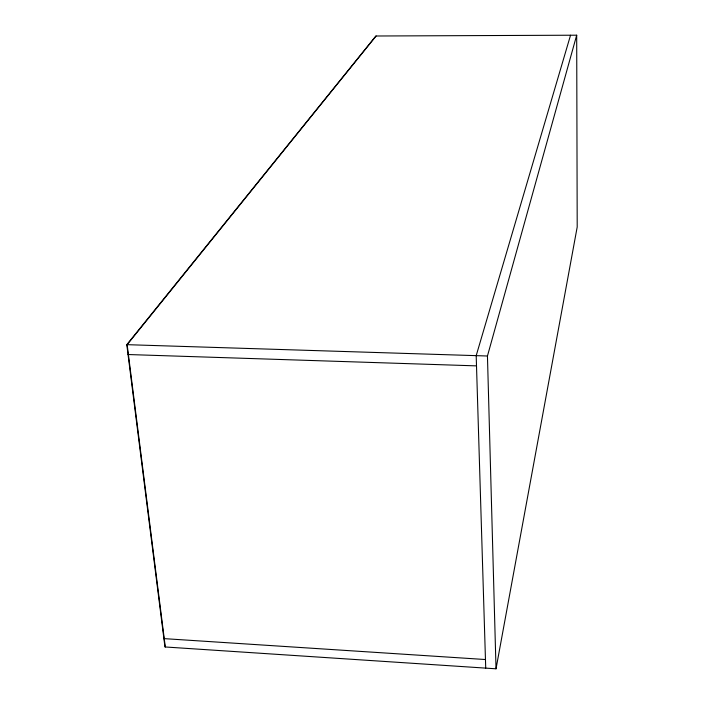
<?xml version="1.0" encoding="UTF-8"?>
<svg xmlns="http://www.w3.org/2000/svg" width="704" height="704" viewBox="0 0 704 704"><rect width="100%" height="100%" fill="white"/><g stroke="black" fill="none" stroke-linecap="round" stroke-linejoin="round"><path stroke-width="1.06" d="M496.021 668.8L577.201 227.014L576.69 35.2L375.901 36.001L126.799 344.661L164.965 646.958L496.021 668.8L487.45 356.004L576.69 35.2M570.539 35.226L476.194 355.652L485.725 668.122M376.094 36.001L127.151 344.67L165.29 646.976M126.799 344.661L487.45 356.004M128.049 354.526L476.502 365.878M163.918 638.616L485.461 659.534"/></g></svg>
